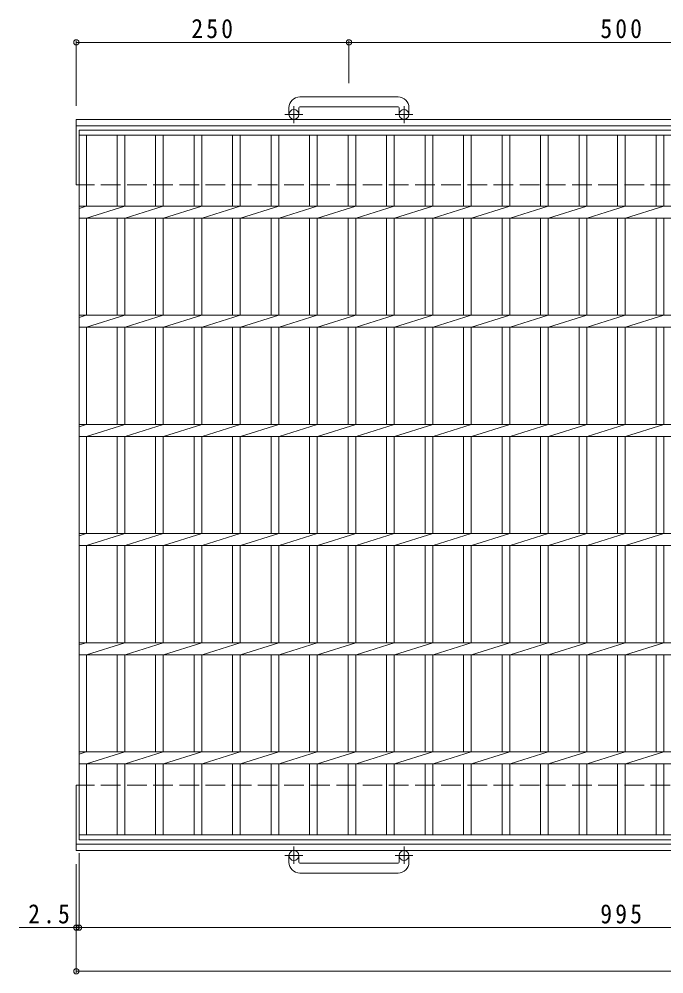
# Model space of a CAD drawing. Units: millimetres, scale not verified. Extents: x -971 to 979, y -824 to 787.
# Drawn here: x -971 to -380, y -219 to 656 of the extents above; entities that cross this region are included whole.
import ezdxf

# ---------------------------------------------------------------- set-up
doc = ezdxf.new("R2010")
doc.units = ezdxf.units.MM
doc.header["$LTSCALE"] = 6
doc.header["$PDMODE"] = 32
doc.header["$PDSIZE"] = 4.8
doc.linetypes.add('CHAIN1', pattern=[8, 5, -1, 1, -1])
doc.linetypes.add('DASHED3', pattern=[4, 3, -1])
for name, color, linetype, lineweight in [('B-1_ピット', 2, 'Continuous', 9), ('B-2_蓋', 3, 'Continuous', 9), ('B-4_寸法', 7, 'Continuous', 9)]:
    doc.layers.add(name, color=color, linetype=linetype, lineweight=lineweight)
doc.styles.add('ＭＳ ゴシック', font='')
doc.styles.get('ＭＳ ゴシック').set_extended_font_data('MS Gothic')

msp = doc.modelspace()

# ---------------------------------------------------------------- linework, layer by layer
at = {"layer": 'B-1_ピット'}
for p, q in [((-623.65, 584.988), (-713.65, 584.988)), ((-723.65, 574.988), (-723.65, 568.888)), ((-714.65, 574.988), (-714.65, 568.888)), ((-713.65, 575.988), (-623.65, 575.988)), ((-622.65, 574.988), (-622.65, 568.888)), ((-613.65, 574.988), (-613.65, 568.888)), ((-918.65, 504.388), (-918.65, 564.388)), ((225.944, 564.388), (-918.65, 564.388)), ((225.944, 558.388), (-918.65, 558.388)), ((-918.65, -45.612), (-918.65, -105.612)), ((225.944, -99.612), (-918.65, -99.612)), ((225.944, -105.612), (-918.65, -105.612)), ((-723.65, -116.213), (-723.65, -110.112)), ((-714.65, -116.213), (-714.65, -110.112)), ((-622.65, -116.213), (-622.65, -110.112)), ((-613.65, -116.213), (-613.65, -110.112)), ((-713.65, -117.213), (-623.65, -117.213)), ((-623.65, -126.212), (-713.65, -126.212))]:
    msp.add_line(p, q, dxfattribs=at)
at = {"layer": 'B-1_ピット', "linetype": 'CHAIN1'}
for p, q in [((-710.987, 568.888), (-727.394, 568.888)), ((-719.15, 560.781), (-719.15, 576.378)), ((-609.987, 568.888), (-626.394, 568.888)), ((-618.15, 560.781), (-618.15, 576.378)), ((-719.15, -102.005), (-719.15, -117.602)), ((-618.15, -102.005), (-618.15, -117.602)), ((-710.987, -110.112), (-727.394, -110.112)), ((-609.987, -110.112), (-626.394, -110.112))]:
    msp.add_line(p, q, dxfattribs=at)
at = {"layer": 'B-1_ピット', "linetype": 'DASHED3'}
for p, q in [((225.944, 504.388), (-918.65, 504.388)), ((225.944, -45.612), (-918.65, -45.612))]:
    msp.add_line(p, q, dxfattribs=at)
at = {"layer": 'B-1_ピット'}
for centre in [(-719.15, 568.888), (-618.15, 568.888), (-719.15, -110.112), (-618.15, -110.112)]:
    msp.add_circle(centre, 4.5, dxfattribs=at)
for centre, radius, start, end in [((-713.65, 574.988), 10, 90, 180), ((-623.65, 574.988), 10, 0, 90), ((-713.65, 574.988), 1, 90, 180), ((-623.65, 574.988), 1, 0, 90), ((-713.65, -116.213), 10, 180, 270), ((-713.65, -116.213), 1, 180, 270), ((-623.65, -116.213), 10, 270, 0), ((-623.65, -116.213), 1, 270, 0)]:
    msp.add_arc(centre, radius, start, end, dxfattribs=at)
at = {"layer": 'B-2_蓋'}
for p, q in [((-916.15, 554.388), (78.85, 554.388)), ((-916.15, -95.612), (-916.15, 554.388)), ((-916.15, 549.888), (78.85, 549.888)), ((-909.15, 484.888), (-909.15, 549.888)), ((-881.25, 549.888), (-881.25, 484.888)), ((-874.25, 549.888), (-874.25, 484.888)), ((-845.95, 549.888), (-845.95, 484.888)), ((-838.95, 549.888), (-838.95, 484.888)), ((-810.649, 549.888), (-810.649, 484.888)), ((-803.649, 549.888), (-803.649, 484.888)), ((-775.35, 549.888), (-775.35, 484.888)), ((-768.35, 549.888), (-768.35, 484.888)), ((-740.05, 549.888), (-740.05, 484.888)), ((-733.05, 549.888), (-733.05, 484.888)), ((-704.749, 549.888), (-704.749, 484.888)), ((-697.75, 549.888), (-697.75, 484.888)), ((-669.45, 549.888), (-669.45, 484.888)), ((-662.45, 549.888), (-662.45, 484.888)), ((-634.15, 549.888), (-634.15, 484.888)), ((-627.15, 549.888), (-627.15, 484.888)), ((-598.849, 549.888), (-598.849, 484.888)), ((-591.849, 549.888), (-591.849, 484.888)), ((-563.55, 549.888), (-563.55, 484.888)), ((-556.55, 549.888), (-556.55, 484.888)), ((-528.25, 549.888), (-528.25, 484.888)), ((-521.25, 549.888), (-521.25, 484.888)), ((-492.95, 549.888), (-492.95, 484.888)), ((-485.95, 549.888), (-485.95, 484.888)), ((-457.65, 549.888), (-457.65, 484.888)), ((-450.65, 549.888), (-450.65, 484.888)), ((-422.35, 549.888), (-422.35, 484.888)), ((-415.35, 549.888), (-415.35, 484.888)), ((-387.05, 549.888), (-387.05, 484.888)), ((-380.05, 549.888), (-380.05, 484.888)), ((-916.15, 484.888), (78.85, 484.888)), ((-916.15, 482.808), (-909.55, 484.888)), ((-909.15, 473.888), (-874.25, 484.888)), ((-873.85, 473.888), (-838.95, 484.888)), ((-838.55, 473.888), (-803.65, 484.888)), ((-803.25, 473.888), (-768.35, 484.888)), ((-767.95, 473.888), (-733.05, 484.888)), ((-732.65, 473.888), (-697.75, 484.888)), ((-697.35, 473.888), (-662.45, 484.888)), ((-662.05, 473.888), (-627.15, 484.888)), ((-626.75, 473.888), (-591.85, 484.888)), ((-591.45, 473.888), (-556.55, 484.888)), ((-556.15, 473.888), (-521.25, 484.888)), ((-520.85, 473.888), (-485.95, 484.888)), ((-485.55, 473.888), (-450.65, 484.888)), ((-450.25, 473.888), (-415.35, 484.888)), ((-414.95, 473.888), (-380.05, 484.888)), ((-916.15, 473.888), (78.85, 473.888)), ((-909.15, 384.888), (-909.15, 473.888)), ((-881.25, 473.888), (-881.25, 384.888)), ((-874.25, 473.888), (-874.25, 384.888)), ((-845.95, 473.888), (-845.95, 384.888)), ((-838.95, 473.888), (-838.95, 384.888)), ((-810.649, 473.888), (-810.649, 384.888)), ((-803.649, 473.888), (-803.649, 384.888)), ((-775.35, 473.888), (-775.35, 384.888)), ((-768.35, 473.888), (-768.35, 384.888)), ((-740.05, 473.888), (-740.05, 384.888)), ((-733.05, 473.888), (-733.05, 384.888)), ((-704.749, 473.888), (-704.749, 384.888)), ((-697.75, 473.888), (-697.75, 384.888)), ((-669.45, 473.888), (-669.45, 384.888)), ((-662.45, 473.888), (-662.45, 384.888)), ((-634.15, 473.888), (-634.15, 384.888)), ((-627.15, 473.888), (-627.15, 384.888)), ((-598.849, 473.888), (-598.849, 384.888)), ((-591.849, 473.888), (-591.849, 384.888)), ((-563.55, 473.888), (-563.55, 384.888)), ((-556.55, 473.888), (-556.55, 384.888)), ((-528.25, 473.888), (-528.25, 384.888)), ((-521.25, 473.888), (-521.25, 384.888)), ((-492.95, 473.888), (-492.95, 384.888)), ((-485.95, 473.888), (-485.95, 384.888)), ((-457.65, 473.888), (-457.65, 384.888)), ((-450.65, 473.888), (-450.65, 384.888)), ((-422.35, 473.888), (-422.35, 384.888)), ((-415.35, 473.888), (-415.35, 384.888)), ((-387.05, 473.888), (-387.05, 384.888)), ((-380.05, 473.888), (-380.05, 384.888)), ((-916.15, 384.888), (78.85, 384.888)), ((-916.15, 382.808), (-909.55, 384.888)), ((-909.15, 373.888), (-874.25, 384.888)), ((-873.85, 373.888), (-838.95, 384.888)), ((-838.55, 373.888), (-803.65, 384.888)), ((-803.25, 373.888), (-768.35, 384.888)), ((-767.95, 373.888), (-733.05, 384.888)), ((-732.65, 373.888), (-697.75, 384.888)), ((-697.35, 373.888), (-662.45, 384.888)), ((-662.05, 373.888), (-627.15, 384.888)), ((-626.75, 373.888), (-591.85, 384.888)), ((-591.45, 373.888), (-556.55, 384.888)), ((-556.15, 373.888), (-521.25, 384.888)), ((-520.85, 373.888), (-485.95, 384.888)), ((-485.55, 373.888), (-450.65, 384.888)), ((-450.25, 373.888), (-415.35, 384.888)), ((-414.95, 373.888), (-380.05, 384.888)), ((-916.15, 373.888), (78.85, 373.888)), ((-909.15, 284.888), (-909.15, 373.888)), ((-881.25, 373.888), (-881.25, 284.888)), ((-874.25, 373.888), (-874.25, 284.888)), ((-845.95, 373.888), (-845.95, 284.888)), ((-838.95, 373.888), (-838.95, 284.888)), ((-810.649, 373.888), (-810.649, 284.888)), ((-803.649, 373.888), (-803.649, 284.888)), ((-775.35, 373.888), (-775.35, 284.888)), ((-768.35, 373.888), (-768.35, 284.888)), ((-740.05, 373.888), (-740.05, 284.888)), ((-733.05, 373.888), (-733.05, 284.888)), ((-704.749, 373.888), (-704.749, 284.888)), ((-697.75, 373.888), (-697.75, 284.888)), ((-669.45, 373.888), (-669.45, 284.888)), ((-662.45, 373.888), (-662.45, 284.888)), ((-634.15, 373.888), (-634.15, 284.888)), ((-627.15, 373.888), (-627.15, 284.888)), ((-598.849, 373.888), (-598.849, 284.888)), ((-591.849, 373.888), (-591.849, 284.888)), ((-563.55, 373.888), (-563.55, 284.888)), ((-556.55, 373.888), (-556.55, 284.888)), ((-528.25, 373.888), (-528.25, 284.888)), ((-521.25, 373.888), (-521.25, 284.888)), ((-492.95, 373.888), (-492.95, 284.888)), ((-485.95, 373.888), (-485.95, 284.888)), ((-457.65, 373.888), (-457.65, 284.888)), ((-450.65, 373.888), (-450.65, 284.888)), ((-422.35, 373.888), (-422.35, 284.888)), ((-415.35, 373.888), (-415.35, 284.888)), ((-387.05, 373.888), (-387.05, 284.888)), ((-380.05, 373.888), (-380.05, 284.888)), ((-916.15, 284.888), (78.85, 284.888)), ((-916.15, 282.808), (-909.55, 284.888)), ((-909.15, 273.888), (-874.25, 284.888)), ((-873.85, 273.888), (-838.95, 284.888)), ((-838.55, 273.888), (-803.65, 284.888)), ((-803.25, 273.888), (-768.35, 284.888)), ((-767.95, 273.888), (-733.05, 284.888)), ((-732.65, 273.888), (-697.75, 284.888)), ((-697.35, 273.888), (-662.45, 284.888)), ((-662.05, 273.888), (-627.15, 284.888)), ((-626.75, 273.888), (-591.85, 284.888)), ((-591.45, 273.888), (-556.55, 284.888)), ((-556.15, 273.888), (-521.25, 284.888)), ((-520.85, 273.888), (-485.95, 284.888)), ((-485.55, 273.888), (-450.65, 284.888)), ((-450.25, 273.888), (-415.35, 284.888)), ((-414.95, 273.888), (-380.05, 284.888)), ((-916.15, 273.888), (78.85, 273.888)), ((-909.15, 184.888), (-909.15, 273.888)), ((-881.25, 273.888), (-881.25, 184.888)), ((-874.25, 273.888), (-874.25, 184.888)), ((-845.95, 273.888), (-845.95, 184.888)), ((-838.95, 273.888), (-838.95, 184.888)), ((-810.649, 273.888), (-810.649, 184.888)), ((-803.649, 273.888), (-803.649, 184.888)), ((-775.35, 273.888), (-775.35, 184.888)), ((-768.35, 273.888), (-768.35, 184.888)), ((-740.05, 273.888), (-740.05, 184.888)), ((-733.05, 273.888), (-733.05, 184.888)), ((-704.749, 273.888), (-704.749, 184.888)), ((-697.75, 273.888), (-697.75, 184.888)), ((-669.45, 273.888), (-669.45, 184.888)), ((-662.45, 273.888), (-662.45, 184.888)), ((-634.15, 273.888), (-634.15, 184.888)), ((-627.15, 273.888), (-627.15, 184.888)), ((-598.849, 273.888), (-598.849, 184.888)), ((-591.849, 273.888), (-591.849, 184.888)), ((-563.55, 273.888), (-563.55, 184.888)), ((-556.55, 273.888), (-556.55, 184.888)), ((-528.25, 273.888), (-528.25, 184.888)), ((-521.25, 273.888), (-521.25, 184.888)), ((-492.95, 273.888), (-492.95, 184.888)), ((-485.95, 273.888), (-485.95, 184.888)), ((-457.65, 273.888), (-457.65, 184.888)), ((-450.65, 273.888), (-450.65, 184.888)), ((-422.35, 273.888), (-422.35, 184.888)), ((-415.35, 273.888), (-415.35, 184.888)), ((-387.05, 273.888), (-387.05, 184.888)), ((-380.05, 273.888), (-380.05, 184.888)), ((-916.15, 184.888), (78.85, 184.888)), ((-916.15, 182.808), (-909.55, 184.888)), ((-909.15, 173.888), (-874.25, 184.888)), ((-873.85, 173.888), (-838.95, 184.888)), ((-838.55, 173.888), (-803.65, 184.888)), ((-803.25, 173.888), (-768.35, 184.888)), ((-767.95, 173.888), (-733.05, 184.888)), ((-732.65, 173.888), (-697.75, 184.888)), ((-697.35, 173.888), (-662.45, 184.888)), ((-662.05, 173.888), (-627.15, 184.888)), ((-626.75, 173.888), (-591.85, 184.888)), ((-591.45, 173.888), (-556.55, 184.888)), ((-556.15, 173.888), (-521.25, 184.888)), ((-520.85, 173.888), (-485.95, 184.888)), ((-485.55, 173.888), (-450.65, 184.888)), ((-450.25, 173.888), (-415.35, 184.888)), ((-414.95, 173.888), (-380.05, 184.888)), ((-916.15, 173.888), (78.85, 173.888)), ((-909.15, 84.888), (-909.15, 173.888)), ((-881.25, 173.888), (-881.25, 84.888)), ((-874.25, 173.888), (-874.25, 84.888)), ((-845.95, 173.888), (-845.95, 84.888)), ((-838.95, 173.888), (-838.95, 84.888)), ((-810.649, 173.888), (-810.649, 84.888)), ((-803.649, 173.888), (-803.649, 84.888)), ((-775.35, 173.888), (-775.35, 84.888)), ((-768.35, 173.888), (-768.35, 84.888)), ((-740.05, 173.888), (-740.05, 84.888)), ((-733.05, 173.888), (-733.05, 84.888)), ((-704.749, 173.888), (-704.749, 84.888)), ((-697.75, 173.888), (-697.75, 84.888)), ((-669.45, 173.888), (-669.45, 84.888)), ((-662.45, 173.888), (-662.45, 84.888)), ((-634.15, 173.888), (-634.15, 84.888)), ((-627.15, 173.888), (-627.15, 84.888)), ((-598.849, 173.888), (-598.849, 84.888)), ((-591.849, 173.888), (-591.849, 84.888)), ((-563.55, 173.888), (-563.55, 84.888)), ((-556.55, 173.888), (-556.55, 84.888)), ((-528.25, 173.888), (-528.25, 84.888)), ((-521.25, 173.888), (-521.25, 84.888)), ((-492.95, 173.888), (-492.95, 84.888)), ((-485.95, 173.888), (-485.95, 84.888)), ((-457.65, 173.888), (-457.65, 84.888)), ((-450.65, 173.888), (-450.65, 84.888)), ((-422.35, 173.888), (-422.35, 84.888)), ((-415.35, 173.888), (-415.35, 84.888)), ((-387.05, 173.888), (-387.05, 84.888)), ((-380.05, 173.888), (-380.05, 84.888)), ((-916.15, 84.888), (78.85, 84.888)), ((-916.15, 82.808), (-909.55, 84.888)), ((-909.15, 73.888), (-874.25, 84.888)), ((-873.85, 73.888), (-838.95, 84.888)), ((-838.55, 73.888), (-803.65, 84.888)), ((-803.25, 73.888), (-768.35, 84.888)), ((-767.95, 73.888), (-733.05, 84.888)), ((-732.65, 73.888), (-697.75, 84.888)), ((-697.35, 73.888), (-662.45, 84.888)), ((-662.05, 73.888), (-627.15, 84.888)), ((-626.75, 73.888), (-591.85, 84.888)), ((-591.45, 73.888), (-556.55, 84.888)), ((-556.15, 73.888), (-521.25, 84.888)), ((-520.85, 73.888), (-485.95, 84.888)), ((-485.55, 73.888), (-450.65, 84.888)), ((-450.25, 73.888), (-415.35, 84.888)), ((-414.95, 73.888), (-380.05, 84.888)), ((-916.15, 73.888), (78.85, 73.888)), ((-909.15, -15.113), (-909.15, 73.888)), ((-881.25, 73.888), (-881.25, -15.113)), ((-874.25, 73.888), (-874.25, -15.113)), ((-845.95, 73.888), (-845.95, -15.113)), ((-838.95, 73.888), (-838.95, -15.113)), ((-810.649, 73.888), (-810.649, -15.113)), ((-803.649, 73.888), (-803.649, -15.113)), ((-775.35, 73.888), (-775.35, -15.113)), ((-768.35, 73.888), (-768.35, -15.113)), ((-740.05, 73.888), (-740.05, -15.113)), ((-733.05, 73.888), (-733.05, -15.113)), ((-704.749, 73.888), (-704.749, -15.113)), ((-697.75, 73.888), (-697.75, -15.113)), ((-669.45, 73.888), (-669.45, -15.113)), ((-662.45, 73.888), (-662.45, -15.113)), ((-634.15, 73.888), (-634.15, -15.113)), ((-627.15, 73.888), (-627.15, -15.113)), ((-598.849, 73.888), (-598.849, -15.113)), ((-591.849, 73.888), (-591.849, -15.113)), ((-563.55, 73.888), (-563.55, -15.113)), ((-556.55, 73.888), (-556.55, -15.113)), ((-528.25, 73.888), (-528.25, -15.113)), ((-521.25, 73.888), (-521.25, -15.113)), ((-492.95, 73.888), (-492.95, -15.113)), ((-485.95, 73.888), (-485.95, -15.113)), ((-457.65, 73.888), (-457.65, -15.113)), ((-450.65, 73.888), (-450.65, -15.113)), ((-422.35, 73.888), (-422.35, -15.113)), ((-415.35, 73.888), (-415.35, -15.113)), ((-387.05, 73.888), (-387.05, -15.113)), ((-380.05, 73.888), (-380.05, -15.113)), ((-916.15, -15.112), (78.85, -15.112)), ((-916.15, -17.192), (-909.55, -15.112)), ((-909.15, -26.112), (-874.25, -15.112)), ((-873.85, -26.112), (-838.95, -15.112)), ((-838.55, -26.112), (-803.65, -15.112)), ((-803.25, -26.112), (-768.35, -15.112)), ((-767.95, -26.112), (-733.05, -15.112)), ((-732.65, -26.112), (-697.75, -15.112)), ((-697.35, -26.112), (-662.45, -15.112)), ((-662.05, -26.112), (-627.15, -15.112)), ((-626.75, -26.112), (-591.85, -15.112)), ((-591.45, -26.112), (-556.55, -15.112)), ((-556.15, -26.112), (-521.25, -15.112)), ((-520.85, -26.112), (-485.95, -15.112)), ((-485.55, -26.112), (-450.65, -15.112)), ((-450.25, -26.112), (-415.35, -15.112)), ((-414.95, -26.112), (-380.05, -15.112)), ((-916.15, -26.112), (78.85, -26.112)), ((-909.15, -91.112), (-909.15, -26.112)), ((-881.25, -26.112), (-881.25, -91.112)), ((-874.25, -26.112), (-874.25, -91.112)), ((-845.95, -26.112), (-845.95, -91.112)), ((-838.95, -26.112), (-838.95, -91.112)), ((-810.649, -26.112), (-810.649, -91.112)), ((-803.649, -26.112), (-803.649, -91.112)), ((-775.35, -26.112), (-775.35, -91.112)), ((-768.35, -26.112), (-768.35, -91.112)), ((-740.05, -26.112), (-740.05, -91.112)), ((-733.05, -26.112), (-733.05, -91.112)), ((-704.749, -26.112), (-704.749, -91.112)), ((-697.75, -26.112), (-697.75, -91.112)), ((-669.45, -26.112), (-669.45, -91.112)), ((-662.45, -26.112), (-662.45, -91.112)), ((-634.15, -26.112), (-634.15, -91.112)), ((-627.15, -26.112), (-627.15, -91.112)), ((-598.849, -26.112), (-598.849, -91.112)), ((-591.849, -26.112), (-591.849, -91.112)), ((-563.55, -26.112), (-563.55, -91.112)), ((-556.55, -26.112), (-556.55, -91.112)), ((-528.25, -26.112), (-528.25, -91.112)), ((-521.25, -26.112), (-521.25, -91.112)), ((-492.95, -26.112), (-492.95, -91.112)), ((-485.95, -26.112), (-485.95, -91.112)), ((-457.65, -26.112), (-457.65, -91.112)), ((-450.65, -26.112), (-450.65, -91.112)), ((-422.35, -26.112), (-422.35, -91.112)), ((-415.35, -26.112), (-415.35, -91.112)), ((-387.05, -26.112), (-387.05, -91.112)), ((-380.05, -26.112), (-380.05, -91.112)), ((78.85, -91.112), (-916.15, -91.112)), ((78.85, -95.612), (-916.15, -95.612))]:
    msp.add_line(p, q, dxfattribs=at)
at = {"layer": 'B-4_寸法'}
for p, q in [((-918.65, 576.888), (-918.65, 636.488)), ((-918.65, 634.988), (225.944, 634.988)), ((-668.65, 597.488), (-668.65, 636.488)), ((-916.15, -108.112), (-916.15, -177.712)), ((-918.65, -118.112), (-918.65, -217.712)), ((-971.117, -176.212), (227.893, -176.212)), ((-918.65, -216.212), (227.893, -216.212))]:
    msp.add_line(p, q, dxfattribs=at)
for p in [(-918.65, 634.988), (-668.65, 634.988), (-918.65, -176.212), (-916.15, -176.212), (-918.65, -216.212)]:
    msp.add_point(p, dxfattribs=at)

# ---------------------------------------------------------------- texts
at = {"layer": 'B-4_寸法', "color": 2, "char_height": 17.6, "attachment_point": 7, "style": 'ＭＳ ゴシック'}
for s, insert in [('\\T1.27;\\W0.9;250', (-813.15, 638.588)), ('\\T1.27;\\W0.9;500', (-438.15, 638.588)), ('\\T1.27;\\W0.9;2.5', (-962.774, -172.612)), ('\\T1.27;\\W0.9;995', (-438.15, -172.612))]:
    msp.add_mtext(s, dxfattribs=dict(at, insert=insert))

doc.saveas('drawing.dxf')
